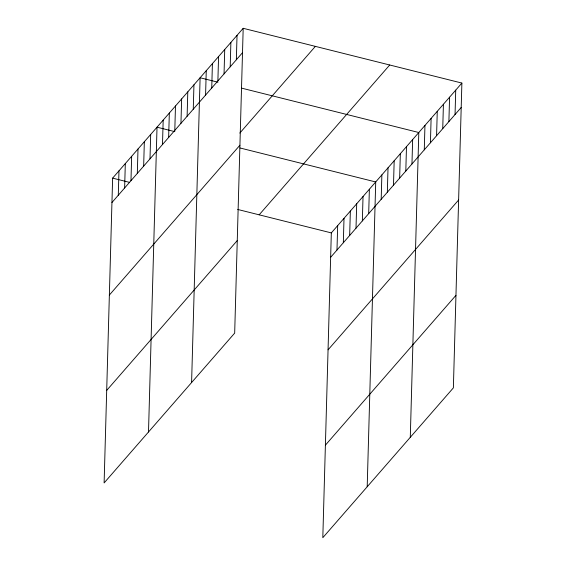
<?xml version="1.0" encoding="UTF-8"?>
<svg xmlns="http://www.w3.org/2000/svg" width="566" height="566" viewBox="0 0 566 566"><rect width="100%" height="100%" fill="white"/><g stroke="black" fill="none" stroke-linecap="round" stroke-linejoin="round"><path stroke-width="0.85" d="M243.189 28.3L112.627 178.134L104.116 482.932L234.678 333.098L243.189 28.3L461.884 83.068L453.373 387.866L322.811 537.7L331.322 232.902L461.884 83.068M118.287 195.249L118.973 170.854M124.633 187.969L125.312 163.581M130.972 180.688L131.652 156.301M137.312 173.415L137.998 149.021M143.658 166.135L144.337 141.748M149.997 158.855L150.676 134.467M148.504 431.985L157.023 127.187L174.852 131.659M162.492 144.514L163.178 120.126M168.647 137.453L169.326 113.066M174.802 130.392L175.481 105.998M180.957 123.324L181.636 98.937M187.113 116.263L187.792 91.876M193.268 109.196L193.947 84.808M191.591 382.545L200.102 77.747L217.931 82.212M205.578 95.074L206.257 70.679M211.734 88.006L212.413 63.618M217.889 80.945L218.568 56.558M224.044 73.877L224.723 49.49M230.199 66.816L230.878 42.429M236.355 59.755L237.034 35.361M336.982 250.016L337.669 225.629M343.329 242.736L344.008 218.349M349.668 235.463L350.347 211.068M356.007 228.183L356.693 203.795M362.353 220.903L363.032 196.515M368.692 213.63L369.372 189.235M367.2 486.753L375.718 181.962L239.927 147.952M381.187 199.289L381.873 174.894M387.342 192.221L388.028 167.833M393.497 185.16L394.177 160.772M399.653 178.092L400.332 153.704M405.808 171.031L406.487 146.644M411.963 163.97L412.642 139.576M410.286 437.313L418.798 132.515L241.71 88.162M424.274 149.841L424.953 125.454M430.429 142.781L431.108 118.386M436.584 135.713L437.263 111.325M442.739 128.652L443.419 104.257M448.895 121.584L449.574 97.196M455.05 114.523L455.729 90.136M111.948 202.522L242.51 52.688M239.821 133.067L315.361 46.377M109.365 295.056L239.92 145.221M259.157 214.832L389.712 64.998M106.698 390.398L237.26 240.564M330.643 257.297L461.205 107.462M328.061 349.83L458.616 199.996M325.393 445.166L455.955 295.332M112.627 178.134L129.607 182.386M237.678 209.448L331.322 232.902"/></g></svg>
